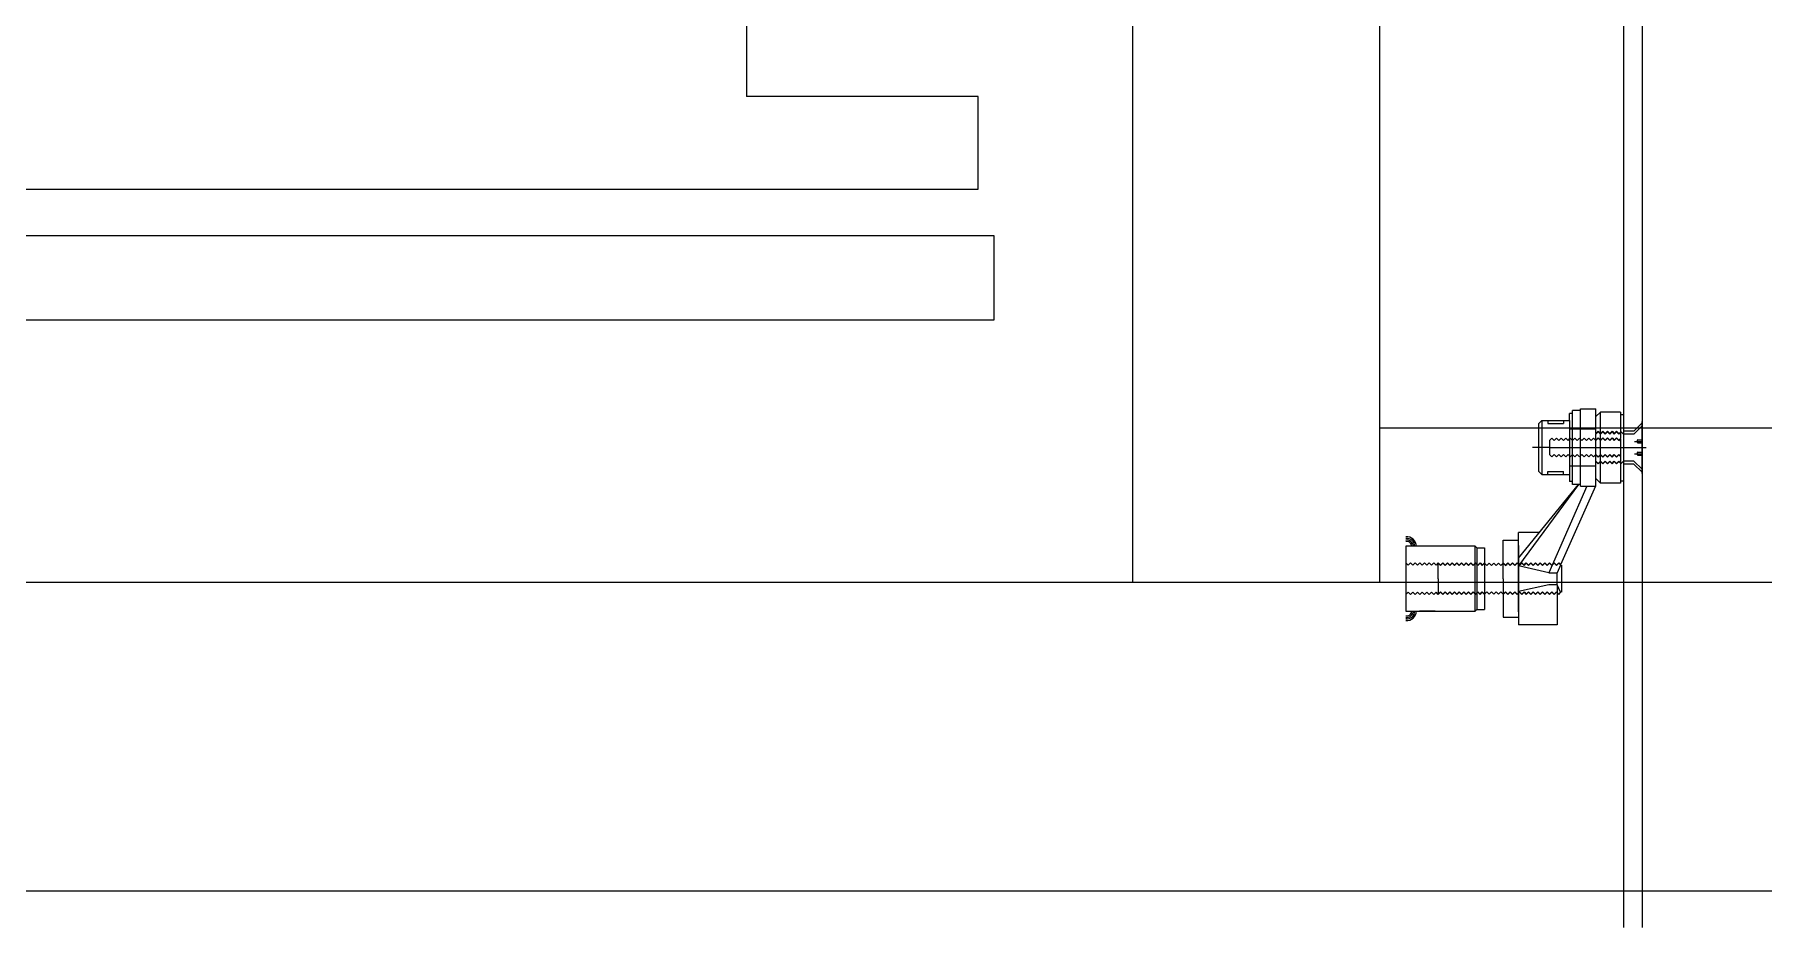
# Model space of a CAD drawing. Header units: millimetres. Extents: x -7718 to 421089, y 87466 to 341395.
# Drawn here: x 310211 to 311331, y 213285 to 213864 of the extents above; entities that cross this region are included whole.
import ezdxf

# ---------------------------------------------------------------- set-up
doc = ezdxf.new("R2010")
doc.units = ezdxf.units.MM
doc.header["$LTSCALE"] = 200
doc.header["$MEASUREMENT"] = 0
doc.linetypes.add('CENTER1', pattern=[8, 6, -1, 0, -1])
doc.linetypes.add('DASH_2', pattern=[34, 30, -1.5, 1, -1.5])
doc.layers.add('e-plan', color=9, linetype='CONTINUOUS')

msp = doc.modelspace()

# ---------------------------------------------------------------- linework, layer by layer
at = {"layer": 'e-plan'}
for p, q in [((310922.6, 215838.6), (310922.6, 213508.6)), ((311082.6, 215838.6), (311082.6, 213508.6)), ((311240.6, 214547.6), (311240.6, 213285.1)), ((311252.6, 214547.6), (311252.6, 213285.1)), ((308452.6, 213733.6), (310832.6, 213733.6)), ((310832.6, 213733.6), (310832.6, 213678.6)), ((310832.6, 213678.6), (308452.6, 213678.6)), ((317902.6, 213608.6), (311082.6, 213608.6)), ((311099.6, 213532.1), (311099.6, 213490.1)), ((315552.6, 213508.6), (308252.6, 213508.6)), ((315552.6, 213308.6), (308252.6, 213308.6))]:
    msp.add_line(p, q, dxfattribs=at)
at = {"layer": 'e-plan', "linetype": 'Continuous'}
for p, q in [((310672.6, 215433.6), (310672.6, 213823.6)), ((310822.6, 213823.6), (310672.6, 213823.6)), ((310822.6, 213763.6), (310822.6, 213823.6)), ((308462.6, 213763.6), (310822.6, 213763.6)), ((311185.6, 213611.6), (311187.6, 213613.6)), ((311187.6, 213613.6), (311205.6, 213613.6)), ((311207.6, 213618.1), (311205.6, 213618.1)), ((311212.6, 213620.1), (311207.6, 213620.1)), ((311207.6, 213572.1), (311207.6, 213620.1)), ((311212.6, 213571.1), (311212.6, 213621.1)), ((311212.6, 213621.1), (311222.6, 213621.1)), ((311222.6, 213605.1), (311222.6, 213621.1)), ((311225.6, 213604.8), (311225.6, 213619.1)), ((311238.6, 213619.1), (311225.6, 213619.1)), ((311238.6, 213619.1), (311238.6, 213606.1)), ((311238.6, 213617.6), (311240.6, 213617.6)), ((311185.6, 213580.6), (311185.6, 213611.6)), ((311191.6, 213611.6), (311201.6, 213611.6)), ((311222.6, 213591.6), (311222.6, 213604.8)), ((311225.6, 213573.1), (311225.6, 213604.8)), ((311238.6, 213605.8), (311238.6, 213601.9)), ((311247.3, 213606.8), (311240.6, 213606.8)), ((311247.3, 213604.8), (311240.6, 213604.8)), ((311247.3, 213606.8), (311252.6, 213612.1)), ((311252.6, 213579.3), (311252.6, 213612.9)), ((311222.6, 213587.3), (311222.6, 213591.3)), ((311238.6, 213601.6), (311238.6, 213590.6)), ((311249.6, 213599.4), (311249.6, 213600.8)), ((311249.6, 213591.4), (311249.6, 213592.8)), ((311187.6, 213578.6), (311185.6, 213580.6)), ((311191.6, 213580.6), (311201.6, 213580.6)), ((311222.6, 213571.1), (311222.6, 213587.1)), ((311238.6, 213590.3), (311238.6, 213586.3)), ((311238.6, 213586.1), (311238.6, 213574.6)), ((311247.3, 213587.3), (311240.6, 213587.3)), ((311247.3, 213585.3), (311240.6, 213585.3)), ((311247.3, 213585.3), (311252.6, 213580.1)), ((311211.5, 213572.1), (311172.6, 213519.4)), ((311172.6, 213524.4), (311211.4, 213572.1)), ((311187.6, 213578.6), (311205.6, 213578.6)), ((311216.9, 213571.1), (311192.1, 213515)), ((311222.3, 213571.1), (311199.8, 213520.1)), ((311207.6, 213574.1), (311205.6, 213574.1)), ((311212.6, 213572.1), (311207.6, 213572.1)), ((311212.6, 213571.1), (311222.6, 213571.1)), ((311238.6, 213573.1), (311225.6, 213573.1)), ((311238.6, 213574.6), (311238.6, 213573.1)), ((311238.6, 213574.6), (311240.6, 213574.6)), ((311162.6, 213521.4), (311162.6, 213536.1)), ((311172.6, 213511.1), (311172.6, 213541.1)), ((311186.2, 213541.1), (311172.6, 213541.1)), ((311144.5, 213532.1), (311099.6, 213532.1)), ((311108.8, 213532.1), (311099.6, 213532.1)), ((311144.5, 213490.1), (311144.5, 213532.1)), ((311144.5, 213532.1), (311145.5, 213531.1)), ((311145.5, 213531.1), (311150.5, 213531.1)), ((311145.5, 213531.1), (311145.5, 213491.1)), ((311150.5, 213531.1), (311150.5, 213521.3)), ((311172.6, 213532.6), (311172.6, 213511.1)), ((311172.6, 213511.1), (311172.6, 213532.6)), ((311150.5, 213521), (311150.5, 213501.2)), ((311162.6, 213511.1), (311162.6, 213521.1)), ((311192.1, 213515), (311172.6, 213519.4)), ((311192.1, 213515), (311197.6, 213515)), ((311199.7, 213519.9), (311197.6, 213515)), ((311197.6, 213507.2), (311197.6, 213515)), ((311200.3, 213519.8), (311200.3, 213502.4)), ((311162.6, 213511.1), (311162.6, 213501.1)), ((311172.6, 213511.1), (311172.6, 213481.1)), ((311172.6, 213489.6), (311172.6, 213511.1)), ((311172.6, 213489.6), (311172.6, 213511.1)), ((311192.1, 213507.2), (311172.6, 213502.8)), ((311197.6, 213507.2), (311192.1, 213507.2)), ((311197.6, 213507.2), (311197.6, 213481.1)), ((311199.7, 213502.3), (311197.6, 213507.2)), ((311099.6, 213490.1), (311144.5, 213490.1)), ((311118.5, 213490.1), (311108.5, 213490.1)), ((311145.5, 213491.1), (311144.5, 213490.1)), ((311145.5, 213491.1), (311150.5, 213491.1)), ((311150.5, 213500.9), (311150.5, 213491.1)), ((311162.6, 213500.8), (311162.6, 213486.1)), ((311197.6, 213481.1), (311172.6, 213481.1))]:
    msp.add_line(p, q, dxfattribs=at)
at = {"layer": 'e-plan', "linetype": 'CENTER1'}
for p, q in [((311187.6, 213613.6), (311187.6, 213578.6)), ((311191.6, 213613.6), (311191.6, 213611.6)), ((311201.6, 213613.6), (311201.6, 213611.6)), ((311205.6, 213613.6), (311205.6, 213618.1)), ((311205.6, 213613.6), (311205.6, 213575.9)), ((311225.6, 213619.1), (311222.6, 213616.1)), ((311192.6, 213600.6), (311194.1, 213602.1)), ((311194.1, 213602.1), (311195.6, 213600.6)), ((311195.6, 213600.6), (311197.1, 213602.1)), ((311197.1, 213602.1), (311198.6, 213600.6)), ((311198.6, 213600.6), (311200.1, 213602.1)), ((311200.1, 213602.1), (311201.6, 213600.6)), ((311201.6, 213600.6), (311203.1, 213602.1)), ((311203.1, 213602.1), (311204.6, 213600.6)), ((311204.6, 213600.6), (311206.1, 213602.1)), ((311206.1, 213602.1), (311207.6, 213600.6)), ((311207.6, 213600.6), (311209.1, 213602.1)), ((311209.1, 213602.1), (311210.6, 213600.6)), ((311210.6, 213600.6), (311212.1, 213602.1)), ((311212.1, 213602.1), (311213.6, 213600.6)), ((311213.6, 213600.6), (311215.1, 213602.1)), ((311215.1, 213602.1), (311216.6, 213600.6)), ((311216.6, 213600.6), (311218.1, 213602.1)), ((311218.1, 213602.1), (311219.6, 213600.6)), ((311219.6, 213600.6), (311221.1, 213602.1)), ((311221.1, 213602.1), (311222.6, 213600.6)), ((311222.6, 213605.1), (311224.1, 213606.6)), ((311222.6, 213604.8), (311224.1, 213606.3)), ((311222.6, 213600.9), (311224.1, 213602.4)), ((311222.6, 213600.6), (311224.1, 213602.1)), ((311222.6, 213600.6), (311224.1, 213602.1)), ((311224.1, 213606.6), (311225.6, 213605.1)), ((311224.1, 213606.3), (311225.6, 213604.8)), ((311224.1, 213602.4), (311225.6, 213600.9)), ((311224.1, 213602.1), (311225.6, 213600.6)), ((311224.1, 213602.1), (311225.6, 213600.6)), ((311225.6, 213605.1), (311227.1, 213606.6)), ((311225.6, 213604.8), (311227.1, 213606.3)), ((311225.6, 213600.9), (311227.1, 213602.4)), ((311225.6, 213600.6), (311227.1, 213602.1)), ((311225.6, 213600.6), (311227.1, 213602.1)), ((311227.1, 213606.6), (311228.6, 213605.1)), ((311227.1, 213606.3), (311228.6, 213604.8)), ((311227.1, 213602.4), (311228.6, 213600.9)), ((311227.1, 213602.1), (311228.6, 213600.6)), ((311227.1, 213602.1), (311228.6, 213600.6)), ((311228.6, 213605.1), (311230.1, 213606.6)), ((311228.6, 213604.8), (311230.1, 213606.3)), ((311228.6, 213600.9), (311230.1, 213602.4)), ((311228.6, 213600.6), (311230.1, 213602.1)), ((311228.6, 213600.6), (311230.1, 213602.1)), ((311230.1, 213606.6), (311231.6, 213605.1)), ((311230.1, 213606.3), (311231.6, 213604.8)), ((311230.1, 213602.4), (311231.6, 213600.9)), ((311230.1, 213602.1), (311231.6, 213600.6)), ((311230.1, 213602.1), (311231.6, 213600.6)), ((311231.6, 213605.1), (311233.1, 213606.6)), ((311231.6, 213604.8), (311233.1, 213606.3)), ((311231.6, 213600.9), (311233.1, 213602.4)), ((311231.6, 213600.6), (311233.1, 213602.1)), ((311231.6, 213600.6), (311233.1, 213602.1)), ((311233.1, 213606.6), (311234.6, 213605.1)), ((311233.1, 213606.3), (311234.6, 213604.8)), ((311233.1, 213602.4), (311234.6, 213600.9)), ((311233.1, 213602.1), (311234.6, 213600.6)), ((311233.1, 213602.1), (311234.6, 213600.6)), ((311234.6, 213605.1), (311236.1, 213606.6)), ((311234.6, 213604.8), (311236.1, 213606.3)), ((311234.6, 213600.9), (311236.1, 213602.4)), ((311234.6, 213600.6), (311236.1, 213602.1)), ((311234.6, 213600.6), (311236.1, 213602.1)), ((311236.1, 213606.6), (311237.6, 213605.1)), ((311236.1, 213606.3), (311237.6, 213604.8)), ((311236.1, 213602.4), (311237.6, 213600.9)), ((311236.1, 213602.1), (311237.6, 213600.6)), ((311236.1, 213602.1), (311237.6, 213600.6)), ((311237.6, 213604.8), (311239.1, 213606.3)), ((311237.6, 213605.1), (311238.6, 213606.1)), ((311237.6, 213600.9), (311238.6, 213601.9)), ((311239.1, 213606.3), (311240.6, 213604.8)), ((311252.6, 213610.1), (311247.3, 213604.8)), ((311192.6, 213596.1), (311181.6, 213596.1)), ((311192.6, 213600.6), (311192.6, 213591.6)), ((311192.6, 213596.1), (311255.2, 213596.1)), ((311192.6, 213591.6), (311194.1, 213590.1)), ((311194.1, 213590.1), (311195.6, 213591.6)), ((311195.6, 213591.6), (311197.1, 213590.1)), ((311197.1, 213590.1), (311198.6, 213591.6)), ((311198.6, 213591.6), (311200.1, 213590.1)), ((311200.1, 213590.1), (311201.6, 213591.6)), ((311201.6, 213591.6), (311203.1, 213590.1)), ((311203.1, 213590.1), (311204.6, 213591.6)), ((311204.6, 213591.6), (311206.1, 213590.1)), ((311206.1, 213590.1), (311207.6, 213591.6)), ((311207.6, 213591.6), (311209.1, 213590.1)), ((311209.1, 213590.1), (311210.6, 213591.6)), ((311210.6, 213591.6), (311212.1, 213590.1)), ((311212.1, 213590.1), (311213.6, 213591.6)), ((311213.6, 213591.6), (311215.1, 213590.1)), ((311215.1, 213590.1), (311216.6, 213591.6)), ((311216.6, 213591.6), (311218.1, 213590.1)), ((311218.1, 213590.1), (311219.6, 213591.6)), ((311219.6, 213591.6), (311221.1, 213590.1)), ((311221.1, 213590.1), (311222.6, 213591.6)), ((311222.6, 213591.6), (311224.1, 213590.1)), ((311222.6, 213591.6), (311224.1, 213590.1)), ((311222.6, 213591.6), (311224.1, 213590.1)), ((311222.6, 213591.3), (311224.1, 213589.8)), ((311224.1, 213590.1), (311225.6, 213591.6)), ((311224.1, 213590.1), (311225.6, 213591.6)), ((311224.1, 213590.1), (311225.6, 213591.6)), ((311224.1, 213589.8), (311225.6, 213591.3)), ((311225.6, 213591.6), (311227.1, 213590.1)), ((311225.6, 213591.6), (311227.1, 213590.1)), ((311225.6, 213591.6), (311227.1, 213590.1)), ((311225.6, 213591.3), (311227.1, 213589.8)), ((311227.1, 213590.1), (311228.6, 213591.6)), ((311227.1, 213590.1), (311228.6, 213591.6)), ((311227.1, 213590.1), (311228.6, 213591.6)), ((311227.1, 213589.8), (311228.6, 213591.3)), ((311228.6, 213591.6), (311230.1, 213590.1)), ((311228.6, 213591.6), (311230.1, 213590.1)), ((311228.6, 213591.6), (311230.1, 213590.1)), ((311228.6, 213591.3), (311230.1, 213589.8)), ((311230.1, 213590.1), (311231.6, 213591.6)), ((311230.1, 213590.1), (311231.6, 213591.6)), ((311230.1, 213590.1), (311231.6, 213591.6)), ((311230.1, 213589.8), (311231.6, 213591.3)), ((311231.6, 213591.6), (311233.1, 213590.1)), ((311231.6, 213591.6), (311233.1, 213590.1)), ((311231.6, 213591.6), (311233.1, 213590.1)), ((311231.6, 213591.3), (311233.1, 213589.8)), ((311233.1, 213590.1), (311234.6, 213591.6)), ((311233.1, 213590.1), (311234.6, 213591.6)), ((311233.1, 213590.1), (311234.6, 213591.6)), ((311233.1, 213589.8), (311234.6, 213591.3)), ((311234.6, 213591.6), (311236.1, 213590.1)), ((311234.6, 213591.6), (311236.1, 213590.1)), ((311234.6, 213591.6), (311236.1, 213590.1)), ((311234.6, 213591.3), (311236.1, 213589.8)), ((311236.1, 213590.1), (311237.6, 213591.6)), ((311236.1, 213590.1), (311237.6, 213591.6)), ((311236.1, 213590.1), (311237.6, 213591.6)), ((311236.1, 213589.8), (311237.6, 213591.3)), ((311237.6, 213600.6), (311238.6, 213601.6)), ((311237.6, 213600.6), (311238.6, 213601.6)), ((311237.6, 213591.6), (311238.6, 213590.6)), ((311237.6, 213591.6), (311238.6, 213590.6)), ((311237.6, 213591.6), (311238.6, 213590.6)), ((311237.6, 213591.3), (311238.6, 213590.3)), ((311247.6, 213600.1), (311252.6, 213600.1)), ((311247.6, 213592.1), (311252.6, 213592.1)), ((311249.9, 213601.1), (311252.6, 213601.1)), ((311249.9, 213599.1), (311252.6, 213599.1)), ((311249.9, 213593.1), (311252.6, 213593.1)), ((311249.9, 213591.1), (311252.6, 213591.1)), ((311191.6, 213578.6), (311191.6, 213580.6)), ((311201.6, 213578.6), (311201.6, 213580.6)), ((311222.6, 213587.3), (311224.1, 213585.8)), ((311222.6, 213587.3), (311224.1, 213585.8)), ((311222.6, 213587.1), (311224.1, 213585.6)), ((311224.1, 213585.8), (311225.6, 213587.3)), ((311224.1, 213585.8), (311225.6, 213587.3)), ((311224.1, 213585.6), (311225.6, 213587.1)), ((311225.6, 213587.3), (311227.1, 213585.8)), ((311225.6, 213587.3), (311227.1, 213585.8)), ((311225.6, 213587.1), (311227.1, 213585.6)), ((311227.1, 213585.8), (311228.6, 213587.3)), ((311227.1, 213585.8), (311228.6, 213587.3)), ((311227.1, 213585.6), (311228.6, 213587.1)), ((311228.6, 213587.3), (311230.1, 213585.8)), ((311228.6, 213587.3), (311230.1, 213585.8)), ((311228.6, 213587.1), (311230.1, 213585.6)), ((311230.1, 213585.8), (311231.6, 213587.3)), ((311230.1, 213585.8), (311231.6, 213587.3)), ((311230.1, 213585.6), (311231.6, 213587.1)), ((311231.6, 213587.3), (311233.1, 213585.8)), ((311231.6, 213587.3), (311233.1, 213585.8)), ((311231.6, 213587.1), (311233.1, 213585.6)), ((311233.1, 213585.8), (311234.6, 213587.3)), ((311233.1, 213585.8), (311234.6, 213587.3)), ((311233.1, 213585.6), (311234.6, 213587.1)), ((311234.6, 213587.3), (311236.1, 213585.8)), ((311234.6, 213587.3), (311236.1, 213585.8)), ((311234.6, 213587.1), (311236.1, 213585.6)), ((311236.1, 213585.8), (311237.6, 213587.3)), ((311236.1, 213585.8), (311237.6, 213587.3)), ((311236.1, 213585.6), (311237.6, 213587.1)), ((311237.6, 213587.3), (311239.1, 213585.8)), ((311237.6, 213587.3), (311239.1, 213585.8)), ((311237.6, 213587.1), (311238.6, 213586.1)), ((311239.1, 213585.8), (311240.6, 213587.3)), ((311252.6, 213582.1), (311247.3, 213587.3)), ((311205.6, 213575.9), (311205.6, 213574.1)), ((311225.6, 213573.1), (311222.6, 213576.1)), ((311101.1, 213519.9), (311099.6, 213521.4)), ((311102.6, 213521.4), (311101.1, 213519.9)), ((311104.1, 213519.9), (311102.6, 213521.4)), ((311105.6, 213521.4), (311104.1, 213519.9)), ((311107.1, 213519.9), (311105.6, 213521.4)), ((311108.6, 213521.4), (311107.1, 213519.9)), ((311110.1, 213519.9), (311108.6, 213521.4)), ((311111.6, 213521.4), (311110.1, 213519.9)), ((311113.1, 213519.9), (311111.6, 213521.4)), ((311114.6, 213521.4), (311113.1, 213519.9)), ((311116.1, 213519.9), (311114.6, 213521.4)), ((311117.6, 213521.4), (311116.1, 213519.9)), ((311119.1, 213519.9), (311117.6, 213521.4)), ((311120.6, 213521.4), (311119.1, 213519.9)), ((311120.6, 213521.4), (311122.1, 213519.9)), ((311120.6, 213521.1), (311122.1, 213519.6)), ((311120.6, 213521.1), (311122.1, 213519.6)), ((311120.6, 213511.1), (311120.6, 213521.1)), ((311122.1, 213519.9), (311123.6, 213521.4)), ((311122.1, 213519.6), (311123.6, 213521.1)), ((311122.1, 213519.6), (311123.6, 213521.1)), ((311123.6, 213521.4), (311125.1, 213519.9)), ((311123.6, 213521.1), (311125.1, 213519.6)), ((311123.6, 213521.1), (311125.1, 213519.6)), ((311125.1, 213519.9), (311126.6, 213521.4)), ((311125.1, 213519.6), (311126.6, 213521.1)), ((311125.1, 213519.6), (311126.6, 213521.1)), ((311126.6, 213521.4), (311128.1, 213519.9)), ((311126.6, 213521.1), (311128.1, 213519.6)), ((311126.6, 213521.1), (311128.1, 213519.6)), ((311128.1, 213519.9), (311129.6, 213521.4)), ((311128.1, 213519.6), (311129.6, 213521.1)), ((311128.1, 213519.6), (311129.6, 213521.1)), ((311129.6, 213521.4), (311131.1, 213519.9)), ((311129.6, 213521.1), (311131.1, 213519.6)), ((311129.6, 213521.1), (311131.1, 213519.6)), ((311131.1, 213519.9), (311132.6, 213521.4)), ((311131.1, 213519.6), (311132.6, 213521.1)), ((311131.1, 213519.6), (311132.6, 213521.1)), ((311132.6, 213521.4), (311134.1, 213519.9)), ((311132.6, 213521.1), (311134.1, 213519.6)), ((311132.6, 213521.1), (311134.1, 213519.6)), ((311134.1, 213519.9), (311135.6, 213521.4)), ((311134.1, 213519.6), (311135.6, 213521.1)), ((311134.1, 213519.6), (311135.6, 213521.1)), ((311135.6, 213521.4), (311137.1, 213519.9)), ((311135.6, 213521.1), (311137.1, 213519.6)), ((311135.6, 213521.1), (311137.1, 213519.6)), ((311137.1, 213519.9), (311138.6, 213521.4)), ((311137.1, 213519.6), (311138.6, 213521.1)), ((311137.1, 213519.6), (311138.6, 213521.1)), ((311138.6, 213521.4), (311140.1, 213519.9)), ((311138.6, 213521.1), (311140.1, 213519.6)), ((311138.6, 213521.1), (311140.1, 213519.6)), ((311140.1, 213519.9), (311141.6, 213521.4)), ((311140.1, 213519.6), (311141.6, 213521.1)), ((311140.1, 213519.6), (311141.6, 213521.1)), ((311141.6, 213521.4), (311143.1, 213519.9)), ((311141.6, 213521.1), (311143.1, 213519.6)), ((311141.6, 213521.1), (311143.1, 213519.6)), ((311143.1, 213519.9), (311144.6, 213521.4)), ((311143.1, 213519.6), (311144.6, 213521.1)), ((311143.1, 213519.6), (311144.6, 213521.1)), ((311144.6, 213521.4), (311146.1, 213519.9)), ((311144.6, 213521.1), (311146.1, 213519.6)), ((311144.6, 213521.1), (311146.1, 213519.6)), ((311146.1, 213519.9), (311147.6, 213521.4)), ((311146.1, 213519.6), (311147.6, 213521.1)), ((311146.1, 213519.6), (311147.6, 213521.1)), ((311147.6, 213521.4), (311149.1, 213519.9)), ((311147.6, 213521.1), (311149.1, 213519.6)), ((311147.6, 213521.1), (311149.1, 213519.6)), ((311149.1, 213519.9), (311150.5, 213521.3)), ((311149.1, 213519.6), (311150.6, 213521.1)), ((311149.1, 213519.6), (311150.6, 213521.1)), ((311149.1, 213519.6), (311150.6, 213521.1)), ((311149.1, 213519.6), (311150.6, 213521.1)), ((311150.6, 213521.1), (311152.1, 213519.6)), ((311150.6, 213521.1), (311152.1, 213519.6)), ((311150.6, 213521.1), (311152.1, 213519.6)), ((311150.6, 213521.1), (311152.1, 213519.6)), ((311152.1, 213519.6), (311153.6, 213521.1)), ((311152.1, 213519.6), (311153.6, 213521.1)), ((311152.1, 213519.6), (311153.6, 213521.1)), ((311152.1, 213519.6), (311153.6, 213521.1)), ((311153.6, 213521.1), (311155.1, 213519.6)), ((311153.6, 213521.1), (311155.1, 213519.6)), ((311153.6, 213521.1), (311155.1, 213519.6)), ((311153.6, 213521.1), (311155.1, 213519.6)), ((311155.1, 213519.6), (311156.6, 213521.1)), ((311155.1, 213519.6), (311156.6, 213521.1)), ((311155.1, 213519.6), (311156.6, 213521.1)), ((311155.1, 213519.6), (311156.6, 213521.1)), ((311156.6, 213521.1), (311158.1, 213519.6)), ((311156.6, 213521.1), (311158.1, 213519.6)), ((311156.6, 213521.1), (311158.1, 213519.6)), ((311156.6, 213521.1), (311158.1, 213519.6)), ((311158.1, 213519.6), (311159.6, 213521.1)), ((311158.1, 213519.6), (311159.6, 213521.1)), ((311158.1, 213519.6), (311159.6, 213521.1)), ((311158.1, 213519.6), (311159.6, 213521.1)), ((311159.6, 213521.1), (311161.1, 213519.6)), ((311159.6, 213521.1), (311161.1, 213519.6)), ((311159.6, 213521.1), (311161.1, 213519.6)), ((311159.6, 213521.1), (311161.1, 213519.6)), ((311159.6, 213521.1), (311161.1, 213519.6)), ((311159.6, 213521.1), (311161.1, 213519.6)), ((311161.1, 213519.6), (311162.6, 213521.1)), ((311161.1, 213519.6), (311162.6, 213521.1)), ((311161.1, 213519.6), (311162.6, 213521.1)), ((311161.1, 213519.6), (311162.6, 213521.1)), ((311161.1, 213519.6), (311162.6, 213521.1)), ((311161.1, 213519.6), (311162.6, 213521.1)), ((311162.6, 213521.4), (311164.1, 213519.9)), ((311162.6, 213521.4), (311164.1, 213519.9)), ((311162.6, 213521.4), (311164.1, 213519.9)), ((311162.6, 213521.1), (311164.1, 213519.6)), ((311162.6, 213521.1), (311164.1, 213519.6)), ((311162.6, 213521.1), (311164.1, 213519.6)), ((311162.6, 213521.1), (311164.1, 213519.6)), ((311162.6, 213521.1), (311164.1, 213519.6)), ((311162.6, 213521.1), (311164.1, 213519.6)), ((311162.6, 213521.1), (311164.1, 213519.6)), ((311162.6, 213521.1), (311164.1, 213519.6)), ((311162.6, 213521.1), (311164.1, 213519.6)), ((311164.1, 213519.9), (311165.6, 213521.4)), ((311164.1, 213519.6), (311165.6, 213521.1)), ((311164.1, 213519.6), (311165.1, 213520.6)), ((311164.1, 213519.6), (311165.1, 213520.6)), ((311164.1, 213519.6), (311165.1, 213520.6)), ((311164.1, 213519.6), (311165.1, 213520.6)), ((311165.6, 213521.4), (311167.1, 213519.9)), ((311165.6, 213521.1), (311167.1, 213519.6)), ((311167.1, 213519.9), (311168.6, 213521.4)), ((311167.1, 213519.6), (311168.6, 213521.1)), ((311168.6, 213521.4), (311170.1, 213519.9)), ((311168.6, 213521.1), (311170.1, 213519.6)), ((311170.1, 213519.9), (311171.6, 213521.4)), ((311170.1, 213519.6), (311171.6, 213521.1)), ((311171.6, 213521.4), (311173.1, 213519.9)), ((311171.6, 213521.1), (311173.1, 213519.6)), ((311173.1, 213519.9), (311174.6, 213521.4)), ((311173.1, 213519.6), (311174.6, 213521.1)), ((311174.6, 213521.4), (311176.1, 213519.9)), ((311174.6, 213521.1), (311176.1, 213519.6)), ((311176.1, 213519.9), (311177.6, 213521.4)), ((311176.1, 213519.6), (311177.6, 213521.1)), ((311176.1, 213519.9), (311177.1, 213520.9)), ((311177.6, 213521.4), (311179.1, 213519.9)), ((311177.6, 213521.1), (311179.1, 213519.6)), ((311179.1, 213519.9), (311180.6, 213521.4)), ((311179.1, 213519.6), (311180.6, 213521.1)), ((311180.6, 213521.4), (311182.1, 213519.9)), ((311180.6, 213521.1), (311182.1, 213519.6)), ((311182.1, 213519.9), (311183.6, 213521.4)), ((311182.1, 213519.6), (311183.6, 213521.1)), ((311183.6, 213521.4), (311185.1, 213519.9)), ((311183.6, 213521.1), (311185.1, 213519.6)), ((311185.1, 213519.9), (311186.6, 213521.4)), ((311185.1, 213519.6), (311186.6, 213521.1)), ((311186.6, 213521.4), (311188.1, 213519.9)), ((311186.6, 213521.1), (311188.1, 213519.6)), ((311188.1, 213519.9), (311189.6, 213521.4)), ((311188.1, 213519.6), (311189.6, 213521.1)), ((311188.1, 213519.6), (311189.6, 213521.1)), ((311189.6, 213521.4), (311191.1, 213519.9)), ((311189.6, 213521.1), (311191.1, 213519.6)), ((311189.6, 213521.1), (311191.1, 213519.6)), ((311191.1, 213519.9), (311192.6, 213521.4)), ((311191.1, 213519.6), (311192.6, 213521.1)), ((311191.1, 213519.6), (311192.6, 213521.1)), ((311192.6, 213521.4), (311194.1, 213519.9)), ((311192.6, 213521.1), (311194.1, 213519.6)), ((311192.6, 213521.1), (311194.1, 213519.6)), ((311194.1, 213519.9), (311195.6, 213521.4)), ((311194.1, 213519.6), (311195.6, 213521.1)), ((311194.1, 213519.6), (311195.6, 213521.1)), ((311195.6, 213521.4), (311197.1, 213519.9)), ((311195.6, 213521.1), (311197.1, 213519.6)), ((311195.6, 213521.1), (311197.1, 213519.6)), ((311197.1, 213519.9), (311198.6, 213521.4)), ((311197.1, 213519.6), (311198.6, 213521.1)), ((311197.1, 213519.6), (311198.6, 213521.1)), ((311198.6, 213521.4), (311199.8, 213520.1)), ((311198.6, 213521.1), (311200.1, 213519.6)), ((311198.6, 213521.1), (311200.1, 213519.6)), ((311200.1, 213519.6), (311200.3, 213519.8)), ((311200.1, 213519.6), (311200.3, 213519.8)), ((311101.1, 213502.3), (311099.6, 213500.8)), ((311102.6, 213500.8), (311101.1, 213502.3)), ((311104.1, 213502.3), (311102.6, 213500.8)), ((311105.6, 213500.8), (311104.1, 213502.3)), ((311107.1, 213502.3), (311105.6, 213500.8)), ((311108.6, 213500.8), (311107.1, 213502.3)), ((311110.1, 213502.3), (311108.6, 213500.8)), ((311111.6, 213500.8), (311110.1, 213502.3)), ((311113.1, 213502.3), (311111.6, 213500.8)), ((311114.6, 213500.8), (311113.1, 213502.3)), ((311116.1, 213502.3), (311114.6, 213500.8)), ((311117.6, 213500.8), (311116.1, 213502.3)), ((311119.1, 213502.3), (311117.6, 213500.8)), ((311120.6, 213500.8), (311119.1, 213502.3)), ((311120.6, 213511.1), (311120.6, 213501.1)), ((311120.6, 213501.1), (311122.1, 213502.6)), ((311120.6, 213500.8), (311122.1, 213502.3)), ((311122.1, 213502.6), (311123.6, 213501.1)), ((311122.1, 213502.3), (311123.6, 213500.8)), ((311123.6, 213501.1), (311125.1, 213502.6)), ((311123.6, 213500.8), (311125.1, 213502.3)), ((311125.1, 213502.6), (311126.6, 213501.1)), ((311125.1, 213502.3), (311126.6, 213500.8)), ((311126.6, 213501.1), (311128.1, 213502.6)), ((311126.6, 213500.8), (311128.1, 213502.3)), ((311128.1, 213502.6), (311129.6, 213501.1)), ((311128.1, 213502.3), (311129.6, 213500.8)), ((311129.6, 213501.1), (311131.1, 213502.6)), ((311129.6, 213500.8), (311131.1, 213502.3)), ((311131.1, 213502.6), (311132.6, 213501.1)), ((311131.1, 213502.3), (311132.6, 213500.8)), ((311132.6, 213501.1), (311134.1, 213502.6)), ((311132.6, 213500.8), (311134.1, 213502.3)), ((311134.1, 213502.6), (311135.6, 213501.1)), ((311134.1, 213502.3), (311135.6, 213500.8)), ((311135.6, 213501.1), (311137.1, 213502.6)), ((311135.6, 213500.8), (311137.1, 213502.3)), ((311137.1, 213502.6), (311138.6, 213501.1)), ((311137.1, 213502.3), (311138.6, 213500.8)), ((311138.6, 213501.1), (311140.1, 213502.6)), ((311138.6, 213500.8), (311140.1, 213502.3)), ((311140.1, 213502.6), (311141.6, 213501.1)), ((311140.1, 213502.3), (311141.6, 213500.8)), ((311141.6, 213501.1), (311143.1, 213502.6)), ((311141.6, 213500.8), (311143.1, 213502.3)), ((311143.1, 213502.6), (311144.6, 213501.1)), ((311143.1, 213502.3), (311144.6, 213500.8)), ((311144.6, 213501.1), (311146.1, 213502.6)), ((311144.6, 213500.8), (311146.1, 213502.3)), ((311146.1, 213502.6), (311147.6, 213501.1)), ((311146.1, 213502.3), (311147.6, 213500.8)), ((311147.6, 213501.1), (311149.1, 213502.6)), ((311147.6, 213500.8), (311149.1, 213502.3)), ((311149.1, 213502.6), (311150.6, 213501.1)), ((311149.1, 213502.6), (311150.6, 213501.1)), ((311149.1, 213502.3), (311150.5, 213500.9)), ((311150.6, 213501.1), (311152.1, 213502.6)), ((311150.6, 213501.1), (311152.1, 213502.6)), ((311152.1, 213502.6), (311153.6, 213501.1)), ((311152.1, 213502.6), (311153.6, 213501.1)), ((311153.6, 213501.1), (311155.1, 213502.6)), ((311153.6, 213501.1), (311155.1, 213502.6)), ((311155.1, 213502.6), (311156.6, 213501.1)), ((311155.1, 213502.6), (311156.6, 213501.1)), ((311156.6, 213501.1), (311158.1, 213502.6)), ((311156.6, 213501.1), (311158.1, 213502.6)), ((311158.1, 213502.6), (311159.6, 213501.1)), ((311158.1, 213502.6), (311159.6, 213501.1)), ((311159.6, 213501.1), (311161.1, 213502.6)), ((311159.6, 213501.1), (311161.1, 213502.6)), ((311159.6, 213501.1), (311161.1, 213502.6)), ((311161.1, 213502.6), (311162.6, 213501.1)), ((311161.1, 213502.6), (311162.6, 213501.1)), ((311161.1, 213502.6), (311162.6, 213501.1)), ((311162.6, 213501.1), (311164.1, 213502.6)), ((311162.6, 213501.1), (311164.1, 213502.6)), ((311162.6, 213501.1), (311164.1, 213502.6)), ((311162.6, 213500.8), (311164.1, 213502.3)), ((311164.1, 213502.6), (311165.1, 213501.6)), ((311164.1, 213502.6), (311165.1, 213501.6)), ((311164.1, 213502.6), (311165.6, 213501.1)), ((311164.1, 213502.3), (311165.6, 213500.8)), ((311165.6, 213501.1), (311167.1, 213502.6)), ((311165.6, 213500.8), (311167.1, 213502.3)), ((311167.1, 213502.6), (311168.6, 213501.1)), ((311167.1, 213502.3), (311168.6, 213500.8)), ((311168.6, 213501.1), (311170.1, 213502.6)), ((311168.6, 213500.8), (311170.1, 213502.3)), ((311170.1, 213502.6), (311171.6, 213501.1)), ((311170.1, 213502.3), (311171.6, 213500.8)), ((311171.6, 213501.1), (311173.1, 213502.6)), ((311171.6, 213500.8), (311173.1, 213502.3)), ((311173.1, 213502.6), (311174.6, 213501.1)), ((311173.1, 213502.3), (311174.6, 213500.8)), ((311174.6, 213501.1), (311176.1, 213502.6)), ((311174.6, 213500.8), (311176.1, 213502.3)), ((311176.1, 213502.6), (311177.6, 213501.1)), ((311176.1, 213502.3), (311177.1, 213501.3)), ((311176.1, 213502.3), (311177.6, 213500.8)), ((311177.6, 213501.1), (311179.1, 213502.6)), ((311177.6, 213500.8), (311179.1, 213502.3)), ((311179.1, 213502.6), (311180.6, 213501.1)), ((311179.1, 213502.3), (311180.6, 213500.8)), ((311180.6, 213501.1), (311182.1, 213502.6)), ((311180.6, 213500.8), (311182.1, 213502.3)), ((311182.1, 213502.6), (311183.6, 213501.1)), ((311182.1, 213502.3), (311183.6, 213500.8)), ((311183.6, 213501.1), (311185.1, 213502.6)), ((311183.6, 213500.8), (311185.1, 213502.3)), ((311185.1, 213502.6), (311186.6, 213501.1)), ((311185.1, 213502.3), (311186.6, 213500.8)), ((311186.6, 213501.1), (311188.1, 213502.6)), ((311186.6, 213500.8), (311188.1, 213502.3)), ((311188.1, 213502.6), (311189.6, 213501.1)), ((311188.1, 213502.6), (311189.6, 213501.1)), ((311188.1, 213502.3), (311189.6, 213500.8)), ((311189.6, 213501.1), (311191.1, 213502.6)), ((311189.6, 213501.1), (311191.1, 213502.6)), ((311189.6, 213500.8), (311191.1, 213502.3)), ((311191.1, 213502.6), (311192.6, 213501.1)), ((311191.1, 213502.6), (311192.6, 213501.1)), ((311191.1, 213502.3), (311192.6, 213500.8)), ((311192.6, 213501.1), (311194.1, 213502.6)), ((311192.6, 213501.1), (311194.1, 213502.6)), ((311192.6, 213500.8), (311194.1, 213502.3)), ((311194.1, 213502.6), (311195.6, 213501.1)), ((311194.1, 213502.6), (311195.6, 213501.1)), ((311194.1, 213502.3), (311195.6, 213500.8)), ((311195.6, 213501.1), (311197.1, 213502.6)), ((311195.6, 213501.1), (311197.1, 213502.6)), ((311195.6, 213500.8), (311197.1, 213502.3)), ((311197.1, 213502.6), (311198.6, 213501.1)), ((311197.1, 213502.6), (311198.6, 213501.1)), ((311197.1, 213502.3), (311198.6, 213500.8)), ((311198.6, 213501.1), (311200.1, 213502.6)), ((311198.6, 213501.1), (311200.1, 213502.6)), ((311198.6, 213500.8), (311199.8, 213502.1)), ((311200.1, 213502.6), (311200.3, 213502.4)), ((311200.1, 213502.6), (311200.3, 213502.4))]:
    msp.add_line(p, q, dxfattribs=at)
at = {"layer": 'e-plan', "linetype": 'DASH_2'}
for p, q in [((311222.6, 213608.1), (311205.6, 213608.1)), ((311222.6, 213584.1), (311205.6, 213584.1)), ((311162.6, 213536.1), (311172.6, 213536.1)), ((311162.6, 213486.1), (311172.6, 213486.1))]:
    msp.add_line(p, q, dxfattribs=at)
at = {"layer": 'e-plan', "linetype": 'CENTER1'}
for centre, start, end in [((311249.9, 213600.8), 90, 180), ((311249.9, 213599.4), 180, 270), ((311249.9, 213592.8), 90, 180), ((311249.9, 213591.4), 180, 270)]:
    msp.add_arc(centre, 0.3, start, end, dxfattribs=at)
at = {"layer": 'e-plan', "linetype": 'Continuous'}
for centre, radius, start, end in [((311100.2, 213532.1), 6.11, 359.8114, 96.0131), ((311100.2, 213532.1), 5.11, 359.8114, 97.1953), ((311100.2, 213532.1), 4.11, 359.8114, 98.9587), ((311100.2, 213532.1), 3.11, 359.8114, 101.8754), ((311100.2, 213490.1), 6.11, 263.9869, 0.1886), ((311100.2, 213490.1), 5.11, 262.8047, 0.1886), ((311100.2, 213490.1), 4.11, 261.0413, 0.1886), ((311100.2, 213490.1), 3.11, 258.1246, 0.1886)]:
    msp.add_arc(centre, radius, start, end, dxfattribs=at)

doc.saveas('drawing.dxf')
